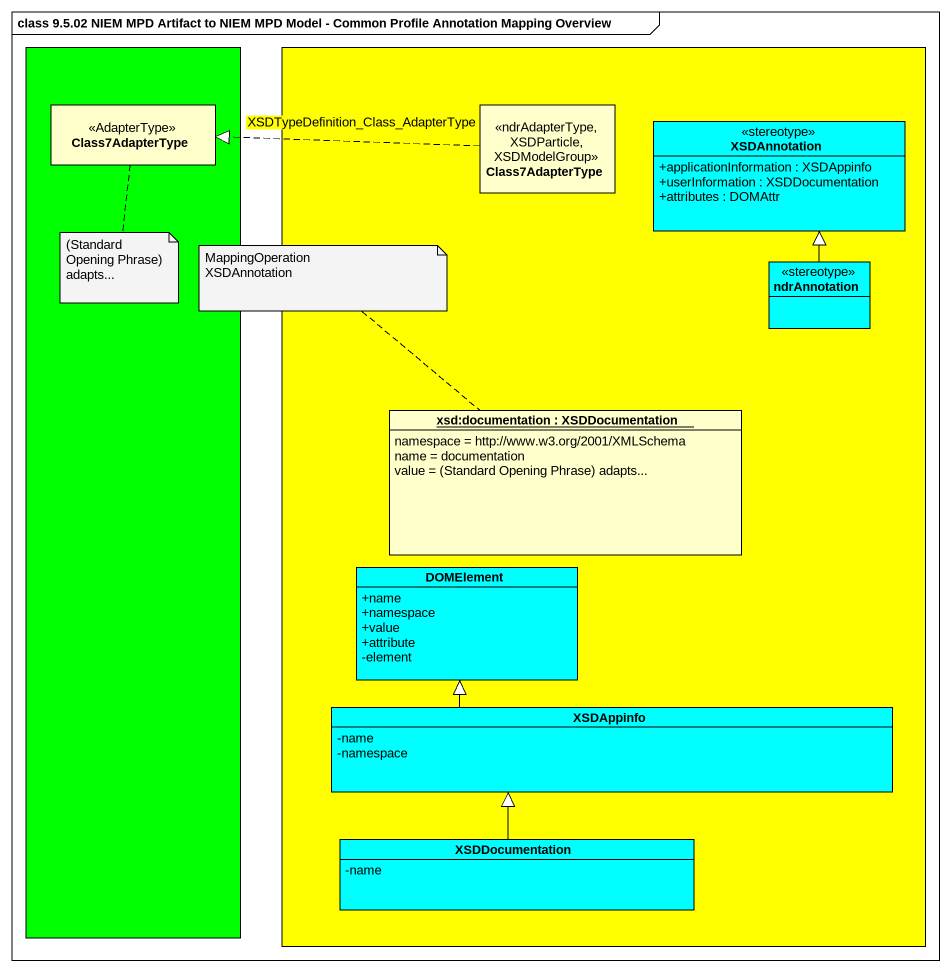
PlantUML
@startuml
mainframe class 9.5.02 NIEM MPD Artifact to NIEM MPD Model - Common Profile Annotation Mapping Overview
hide circle
hide empty members
skinparam classAttributeIconSize 0
rectangle " " as rectangle1 #00FF00 {
  class Class7AdapterType <<AdapterType>>
}
rectangle " " as rectangle2 #FFFF00 {
  class "Class7AdapterType" as Class7AdapterType_2 <<ndrAdapterType, XSDParticle, XSDModelGroup>>
  class XSDAnnotation <<stereotype>> #00FFFF {
    +applicationInformation : XSDAppinfo
    +userInformation : XSDDocumentation
    +attributes : DOMAttr
  }
  class ndrAnnotation <<stereotype>> #00FFFF
  object "xsd:documentation : XSDDocumentation" as xsd_documentation {
    namespace = http://www.w3.org/2001/XMLSchema
    name = documentation
    value = (Standard Opening Phrase) adapts...
  }
  class DOMElement #00FFFF {
    +name
    +namespace
    +value
    +attribute
    -element
  }
  class XSDAppinfo #00FFFF {
    -name
    -namespace
  }
  class XSDDocumentation #00FFFF {
    -name
  }
}
Class7AdapterType_2 .left.|> Class7AdapterType : XSDTypeDefinition_Class_AdapterType
ndrAnnotation -up-|> XSDAnnotation
XSDAppinfo -up-|> DOMElement
XSDDocumentation -up-|> XSDAppinfo
note bottom of Class7AdapterType : (Standard Opening Phrase) adapts...
note top of xsd_documentation
  MappingOperation
  XSDAnnotation
end note
@enduml
